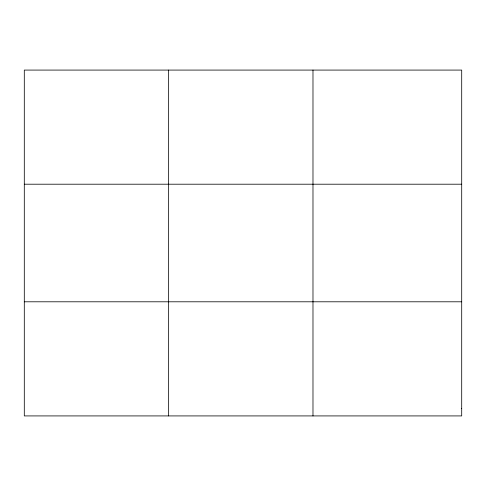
<?xml version="1.0" encoding="UTF-8"?>
<svg xmlns="http://www.w3.org/2000/svg" width="486" height="486" viewBox="0 0 486 486"><rect width="100%" height="100%" fill="white"/><g stroke="black" fill="none" stroke-linecap="round" stroke-linejoin="round"><path stroke-width="0.73" d="M168.642 415.919L168.642 70.081M312.984 415.919L312.984 70.081M24.3 184.206L461.7 184.206M24.3 301.794L461.7 301.794M461.7 408.313L461.7 415.919L24.3 415.919L24.3 70.081L461.7 70.081L461.7 408.313"/></g></svg>
